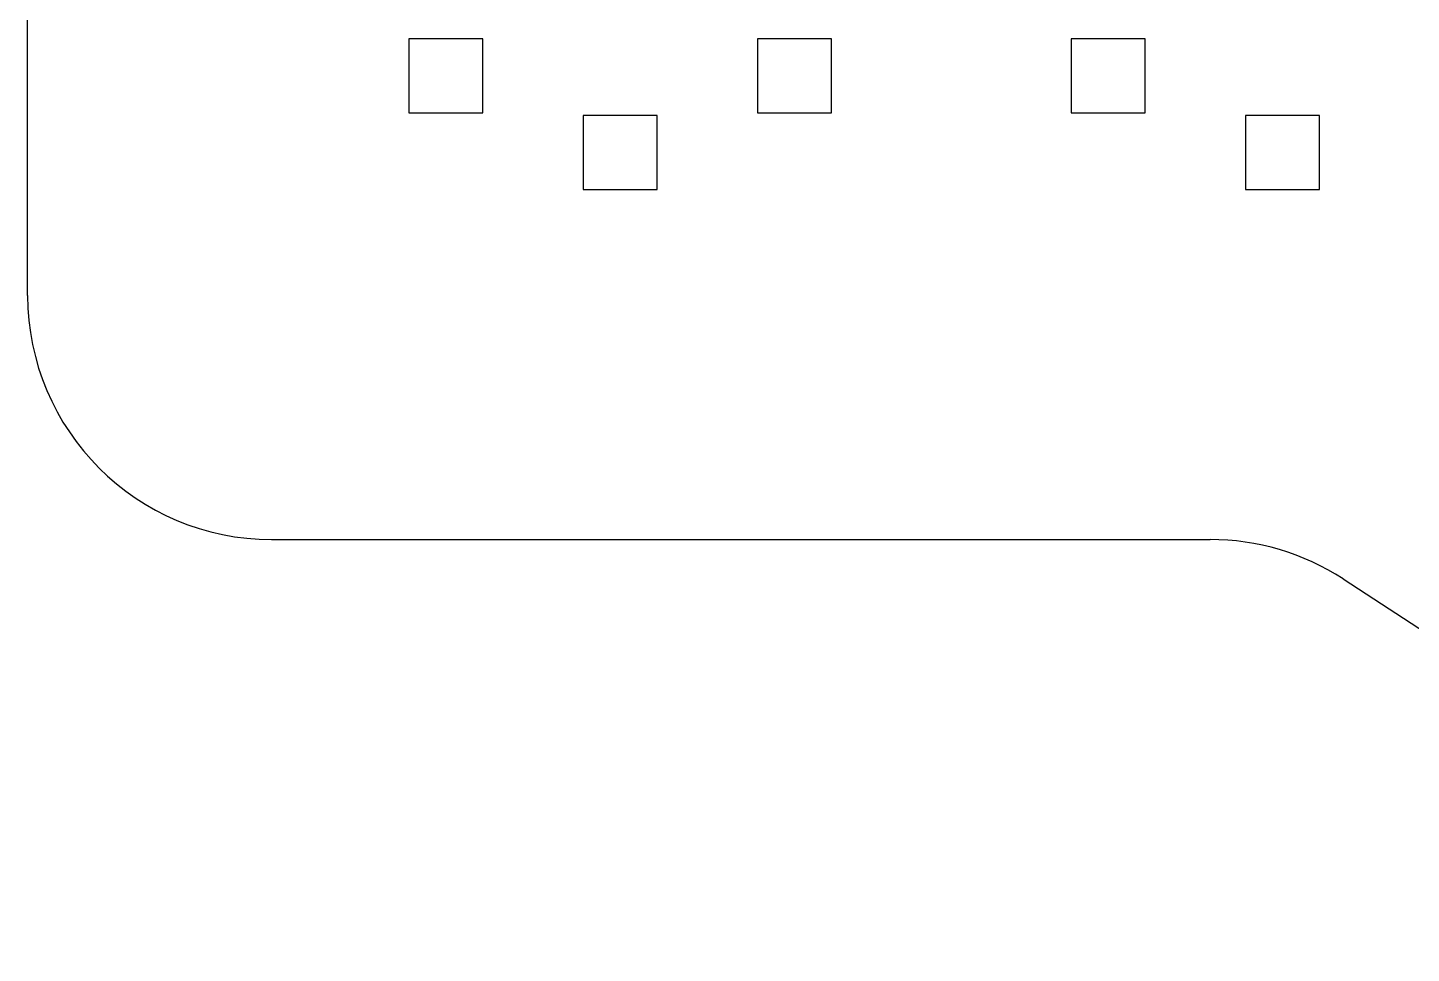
# Model space of a CAD drawing. Extents: x -0.75 to 6.14, y -2.87 to 3.57.
# Drawn here: x -0.669 to 0.894, y -1.137 to -0.091 of the extents above; entities that cross this region are included whole.
import ezdxf

# ---------------------------------------------------------------- set-up
doc = ezdxf.new("R2010")
doc.units = 0
doc.header["$MEASUREMENT"] = 0
doc.layers.add('BLACK', color=7, linetype='CONTINUOUS')

msp = doc.modelspace()

# ---------------------------------------------------------------- linework, layer by layer
at = {"layer": 'BLACK', "linetype": 'CONTINUOUS'}
for p, q in [((-0.6693, -0.3937), (-0.6693, 2.7165)), ((-0.1551, -0.1039), (-0.2386, -0.1039)), ((-0.2386, -0.1039), (-0.2386, -0.1874)), ((-0.1551, -0.1874), (-0.1551, -0.1039)), ((0.2386, -0.1039), (0.1551, -0.1039)), ((0.1551, -0.1039), (0.1551, -0.1874)), ((0.2386, -0.1874), (0.2386, -0.1039)), ((0.5929, -0.1039), (0.5094, -0.1039)), ((0.5094, -0.1039), (0.5094, -0.1874)), ((0.5929, -0.1874), (0.5929, -0.1039)), ((-0.2386, -0.1874), (-0.1551, -0.1874)), ((0.1551, -0.1874), (0.2386, -0.1874)), ((0.5094, -0.1874), (0.5929, -0.1874)), ((0.0418, -0.1905), (-0.0418, -0.1905)), ((-0.0418, -0.1905), (-0.0418, -0.274)), ((0.0418, -0.274), (0.0418, -0.1905)), ((0.7898, -0.1905), (0.7063, -0.1905)), ((0.7063, -0.1905), (0.7063, -0.274)), ((0.7898, -0.274), (0.7898, -0.1905)), ((-0.0418, -0.274), (0.0418, -0.274)), ((0.7063, -0.274), (0.7898, -0.274)), ((-0.3937, -0.6693), (0.6663, -0.6693)), ((0.8165, -0.7138), (1.4669, -1.1366))]:
    msp.add_line(p, q, dxfattribs=at)
at = {"layer": 'BLACK'}
for centre, start, end in [((-0.3937, -0.3937), -180, -90), ((0.6663, -0.9449), 56.9761, 90)]:
    msp.add_arc(centre, 0.2756, start, end, dxfattribs=at)

doc.saveas('drawing.dxf')
